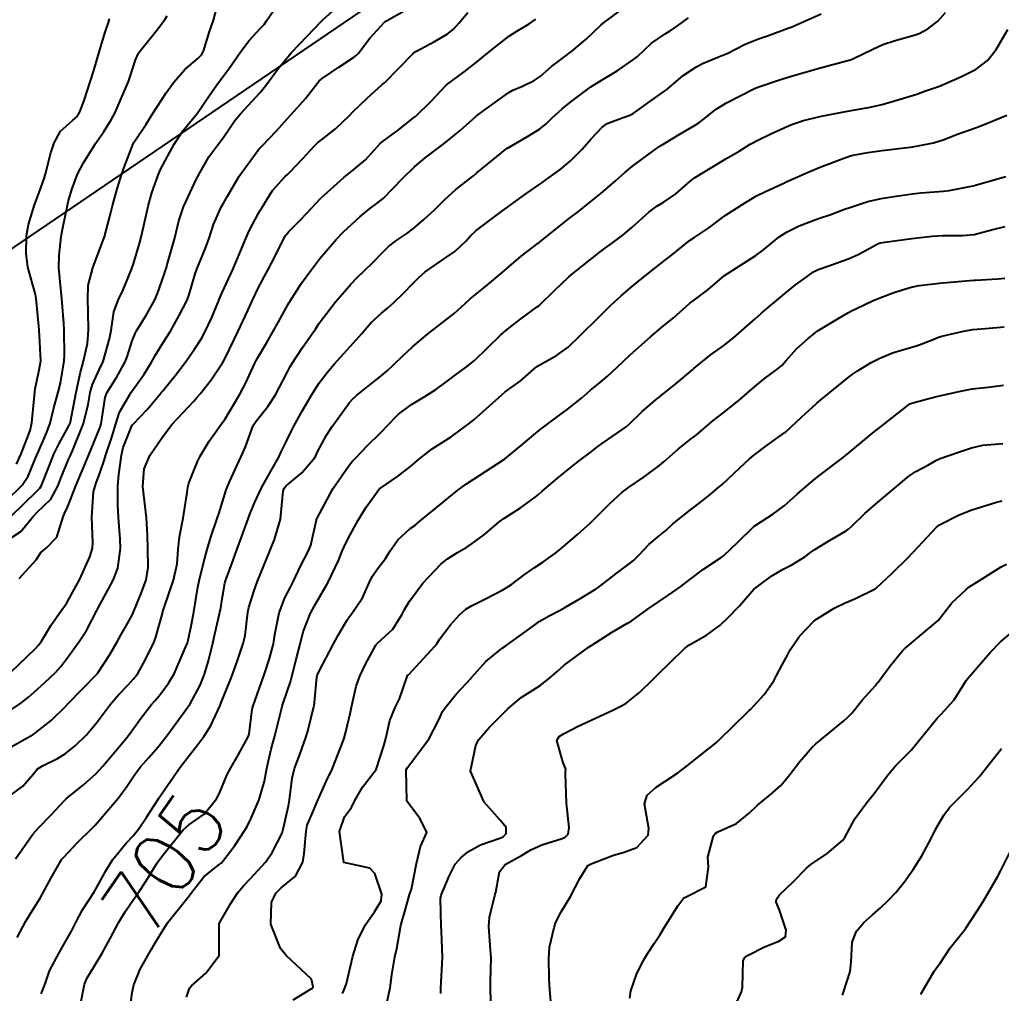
# Model space of a CAD drawing. Header units: metres. Extents: x 298520 to 308411, y 7433745 to 7450750.
# Drawn here: x 300879.5 to 300942.6, y 7448424.5 to 7448487 of the extents above; entities that cross this region are included whole.
import ezdxf
from ezdxf.enums import TextEntityAlignment as Align

# ---------------------------------------------------------------- set-up
doc = ezdxf.new("R2010")
doc.units = ezdxf.units.M
doc.header["$LTSCALE"] = 10
doc.linetypes.add('CONTINUO', pattern=[0])
for name, color, linetype in [('Cotas', 45, 'Continuous'), ('Curvas de Nivel 1m', 11, 'Continuous'), ('Curvas de Nivel 5m', 15, 'Continuous'), ('TEXTO', 45, 'Continuous')]:
    doc.layers.add(name, color=color, linetype=linetype)
doc.styles.add('Style-STANDARD', font='STANDARD.shx')

msp = doc.modelspace()

# ---------------------------------------------------------------- linework, layer by layer
at = {"layer": 'Curvas de Nivel 1m', "flags": 128}
for points, elevation in [([(300878.618, 7448453.454), (300879.615, 7448454.118), (300880.407, 7448455.094), (300880.645, 7448455.34), (300881.54, 7448456.196), (300882.011, 7448457.077), (300882.19, 7448457.555), (300882.688, 7448458.736), (300882.789, 7448458.971), (300882.83, 7448459.068), (300882.934, 7448459.305), (300883.658, 7448461.056), (300883.956, 7448462.282), (300884.08, 7448463.05), (300884.221, 7448463.568), (300884.758, 7448464.739), (300884.87, 7448464.93), (300884.918, 7448465.038), (300885.321, 7448466.491), (300885.423, 7448467.034), (300885.605, 7448468.222), (300885.905, 7448469.029), (300886.194, 7448469.644), (300886.756, 7448471.021), (300886.776, 7448471.078), (300886.835, 7448471.253), (300887.24, 7448472.625), (300887.347, 7448473.015), (300887.633, 7448474.251), (300887.802, 7448475.011), (300888.035, 7448475.865), (300888.435, 7448477.005), (300888.577, 7448477.332), (300888.913, 7448477.966), (300889.477, 7448478.992), (300890.045, 7448479.875), (300890.953, 7448480.97), (300891.754, 7448482.173), (300892.33, 7448482.956), (300892.606, 7448483.327), (300892.982, 7448483.839), (300893.757, 7448484.939), (300894.284, 7448485.651), (300895.016, 7448486.447), (300895.249, 7448486.688), (300895.406, 7448486.916), (300896.066, 7448487.876)], 696), ([(300879.003, 7448445.113), (300880.538, 7448446.583), (300880.781, 7448446.847), (300880.951, 7448447.086), (300881.551, 7448448.087), (300882.236, 7448449.073), (300882.382, 7448449.265), (300882.578, 7448449.543), (300883.411, 7448451.058), (300884.053, 7448452.494), (300884.223, 7448453.046), (300884.252, 7448453.412), (300884.183, 7448455.047), (300884.285, 7448456.671), (300884.391, 7448457.044), (300884.469, 7448457.24), (300884.674, 7448457.796), (300884.988, 7448458.737), (300885.076, 7448459.036), (300885.486, 7448460.251), (300885.721, 7448461.03), (300885.967, 7448461.781), (300886.684, 7448463.02), (300886.704, 7448463.05), (300886.734, 7448463.097), (300887.539, 7448464.224), (300888.027, 7448465.007), (300888.29, 7448465.483), (300888.776, 7448466.264), (300889.239, 7448466.993), (300889.792, 7448467.984), (300890.306, 7448468.977), (300890.446, 7448469.338), (300890.829, 7448470.676), (300890.899, 7448470.903), (300890.923, 7448470.969), (300891.496, 7448472.314), (300891.713, 7448472.961), (300891.993, 7448473.832), (300892.499, 7448474.954), (300892.636, 7448475.202), (300892.89, 7448475.662), (300893.651, 7448476.939), (300894.921, 7448478.681), (300895.037, 7448478.803), (300895.156, 7448478.918), (300896.015, 7448479.831), (300896.952, 7448480.86), (300896.971, 7448480.881), (300896.992, 7448480.9), (300897.919, 7448481.935), (300898.652, 7448482.883), (300898.798, 7448483.058), (300898.976, 7448483.211), (300900.055, 7448483.935), (300900.99, 7448484.561), (300901.155, 7448484.685), (300901.317, 7448484.847), (300902.043, 7448485.804), (300902.982, 7448486.83), (300903.003, 7448486.85), (300903.023, 7448486.863), (300903.109, 7448486.914), (300905.035, 7448488.001)], 698), ([(300879.516, 7448451.106), (300880.605, 7448452.311), (300880.915, 7448452.782), (300881.273, 7448453.083), (300881.939, 7448453.762), (300882.348, 7448455.073), (300882.437, 7448455.28), (300882.65, 7448455.735), (300883.162, 7448457.063), (300883.609, 7448458.126), (300883.981, 7448459.051), (300884.711, 7448460.829), (300884.771, 7448460.981), (300884.786, 7448461.039), (300885.031, 7448462.736), (300885.145, 7448463.036), (300885.77, 7448464.007), (300886.316, 7448465.024), (300886.443, 7448465.346), (300886.776, 7448466.37), (300886.965, 7448466.834), (300887.062, 7448467.017), (300887.716, 7448468.089), (300888.226, 7448469.006), (300888.401, 7448469.412), (300888.827, 7448470.624), (300888.923, 7448470.907), (300888.953, 7448470.998), (300889.011, 7448471.173), (300889.513, 7448472.99), (300889.779, 7448474.077), (300890.07, 7448474.982), (300890.901, 7448476.768), (300890.971, 7448476.901), (300891.009, 7448476.969), (300891.699, 7448478.178), (300892.273, 7448478.956), (300892.559, 7448479.323), (300892.937, 7448479.874), (300893.378, 7448480.512), (300893.733, 7448480.938), (300894.967, 7448482.291), (300895.258, 7448482.629), (300895.471, 7448482.915), (300896.105, 7448483.786), (300896.993, 7448484.859), (300897.012, 7448484.881), (300897.031, 7448484.9), (300897.994, 7448485.904), (300898.921, 7448486.881), (300898.971, 7448486.933), (300899.024, 7448486.981), (300900.246, 7448488.073)], 697), ([(300878.485, 7448442.33), (300879.624, 7448443.103), (300880.11, 7448443.485), (300880.504, 7448443.83), (300881.167, 7448444.43), (300881.85, 7448445.077), (300882.169, 7448445.431), (300882.531, 7448445.895), (300883.378, 7448447.057), (300883.837, 7448447.767), (300884.507, 7448449.041), (300884.574, 7448449.179), (300885.224, 7448450.396), (300885.571, 7448451.03), (300885.858, 7448451.77), (300886.034, 7448453.026), (300886.014, 7448453.634), (300885.907, 7448455.027), (300885.856, 7448455.823), (300885.844, 7448457.028), (300885.92, 7448457.782), (300886.083, 7448459.026), (300886.205, 7448459.518), (300886.711, 7448460.812), (300886.781, 7448460.95), (300886.848, 7448461.019), (300887.757, 7448461.975), (300888.613, 7448463.001), (300888.664, 7448463.071), (300888.735, 7448463.165), (300889.569, 7448464.169), (300890.182, 7448464.979), (300890.771, 7448465.825), (300891.228, 7448466.516), (300891.467, 7448466.963), (300891.886, 7448467.865), (300892.342, 7448468.955), (300892.478, 7448469.283), (300892.819, 7448470.034), (300893.114, 7448470.661), (300893.243, 7448470.944), (300893.55, 7448471.649), (300894.067, 7448472.932), (300894.318, 7448473.471), (300894.877, 7448474.528), (300895.02, 7448474.779), (300895.103, 7448474.918), (300895.782, 7448476.024), (300896.585, 7448476.903), (300896.757, 7448477.049), (300896.906, 7448477.19), (300897.74, 7448478.066), (300898.493, 7448478.884), (300898.707, 7448479.101), (300898.929, 7448479.284), (300899.829, 7448479.977), (300900.75, 7448480.853), (300900.955, 7448481.066), (300901.861, 7448481.944), (300902.845, 7448482.831), (300902.915, 7448482.889), (300902.974, 7448482.935), (300904.812, 7448484.803), (300904.905, 7448484.89), (300904.995, 7448484.95), (300906.206, 7448485.587), (300907.012, 7448486.055), (300907.414, 7448486.379), (300907.764, 7448486.773), (300908.345, 7448487.452)], 699), ([(300878.652, 7448456.067), (300879.703, 7448457.104), (300880.086, 7448457.684), (300880.682, 7448459.09), (300880.693, 7448459.116), (300881.298, 7448460.493), (300881.514, 7448461.082), (300881.748, 7448462.054), (300882.027, 7448463.077), (300882.172, 7448463.645), (300882.409, 7448465.074), (300882.43, 7448465.41), (300882.405, 7448467.074), (300882.391, 7448467.47), (300882.26, 7448469.075), (300882.185, 7448469.704), (300882.067, 7448471.078), (300882.075, 7448471.844), (300882.223, 7448473.076), (300882.321, 7448473.615), (300882.611, 7448475.073), (300882.662, 7448475.295), (300882.893, 7448476.08), (300883.272, 7448477.064), (300883.644, 7448477.793), (300884.413, 7448479.048), (300884.626, 7448479.346), (300884.934, 7448479.775), (300885.431, 7448480.55), (300885.692, 7448481.033), (300886.072, 7448481.918), (300886.536, 7448483.024), (300886.655, 7448483.345), (300886.994, 7448484.407), (300887.18, 7448484.837), (300887.301, 7448485.016), (300888.444, 7448486.426), (300888.881, 7448486.992), (300889.025, 7448487.236)], 694), ([(300878.843, 7448437.114), (300879.756, 7448437.778), (300880.445, 7448438.565), (300880.682, 7448438.855), (300881.014, 7448439.084), (300881.983, 7448439.549), (300882.461, 7448439.846), (300883.144, 7448440.385), (300883.843, 7448441.056), (300884.481, 7448441.826), (300885.385, 7448443.031), (300885.894, 7448443.634), (300886.512, 7448444.283), (300886.869, 7448444.665), (300887.131, 7448445.014), (300887.629, 7448445.912), (300888.173, 7448447.004), (300888.28, 7448447.27), (300888.562, 7448448.255), (300888.718, 7448448.85), (300888.753, 7448448.997), (300888.824, 7448449.245), (300889.422, 7448450.988), (300889.662, 7448452.043), (300889.737, 7448452.983), (300889.816, 7448453.791), (300890.043, 7448454.979), (300890.303, 7448456.619), (300890.344, 7448456.975), (300890.41, 7448457.23), (300890.676, 7448457.865), (300890.986, 7448458.67), (300891.133, 7448458.966), (300891.731, 7448459.926), (300892.45, 7448460.953), (300892.563, 7448461.103), (300892.717, 7448461.321), (300893.684, 7448462.936), (300894.051, 7448463.622), (300894.649, 7448464.922), (300894.765, 7448465.146), (300895.425, 7448466.265), (300895.797, 7448466.91), (300896.146, 7448467.55), (300896.801, 7448468.714), (300896.87, 7448468.831), (300896.911, 7448468.899), (300897.649, 7448470.063), (300898.249, 7448470.886), (300898.5, 7448471.22), (300898.841, 7448471.66), (300899.883, 7448472.865), (300900.358, 7448473.36), (300900.868, 7448473.845), (300901.399, 7448474.321), (300902.026, 7448474.839), (300902.512, 7448475.208), (300902.89, 7448475.516), (300904.17, 7448476.811), (300904.91, 7448477.545), (300905.6, 7448478.11), (300906.472, 7448478.785), (300906.73, 7448478.978), (300906.928, 7448479.126), (300907.84, 7448479.871), (300908.838, 7448480.761), (300908.898, 7448480.816), (300908.954, 7448480.863), (300909.37, 7448481.167), (300910.969, 7448482.315), (300911.233, 7448482.464), (300911.845, 7448482.721), (300912.608, 7448483.082), (300912.979, 7448483.349), (300913.705, 7448483.983), (300914.653, 7448484.693), (300914.849, 7448484.838), (300914.997, 7448484.954), (300915.948, 7448485.737), (300916.903, 7448486.662), (300917.024, 7448486.769), (300918.113, 7448487.568)], 701), ([(300879.378, 7448428.043), (300879.948, 7448429.096), (300880.34, 7448429.757), (300880.859, 7448430.574), (300881.146, 7448431.082), (300881.569, 7448431.874), (300882.257, 7448433.071), (300882.313, 7448433.142), (300882.384, 7448433.22), (300883.292, 7448434.163), (300884.182, 7448435.052), (300884.297, 7448435.158), (300884.405, 7448435.273), (300885.899, 7448437.028), (300886.434, 7448437.745), (300886.946, 7448438.515), (300887.316, 7448439.011), (300887.848, 7448439.617), (300888.466, 7448440.316), (300888.995, 7448440.992), (300890.332, 7448442.813), (300890.444, 7448442.971), (300890.465, 7448442.999), (300890.494, 7448443.046), (300891.172, 7448444.304), (300891.429, 7448444.961), (300891.672, 7448445.818), (300891.956, 7448446.956), (300892.068, 7448447.437), (300892.417, 7448448.952), (300892.443, 7448449.082), (300892.583, 7448449.931), (300892.737, 7448450.803), (300892.779, 7448450.948), (300893.266, 7448452.284), (300893.505, 7448452.941), (300893.807, 7448453.757), (300894.226, 7448454.934), (300894.342, 7448455.237), (300894.654, 7448456.015), (300895.08, 7448456.924), (300895.602, 7448457.846), (300896.193, 7448458.905), (300896.355, 7448459.236), (300896.698, 7448459.934), (300897.01, 7448460.596), (300897.16, 7448460.896), (300897.723, 7448461.89), (300898.29, 7448462.884), (300898.456, 7448463.164), (300898.744, 7448463.601), (300899.3, 7448464.326), (300899.746, 7448464.865), (300900.774, 7448466.006), (300901.183, 7448466.442), (300901.524, 7448466.843), (300902.108, 7448467.519), (300902.796, 7448468.154), (300903.168, 7448468.458), (300903.584, 7448468.822), (300904.204, 7448469.425), (300904.822, 7448470.072), (300905.191, 7448470.441), (300905.603, 7448470.798), (300906.842, 7448471.649), (300907.511, 7448472.109), (300908.211, 7448472.766), (300908.513, 7448473.109), (300908.863, 7448473.452), (300910.583, 7448474.734), (300910.876, 7448474.941), (300911.913, 7448475.694), (300912.898, 7448476.388), (300913.086, 7448476.522), (300913.341, 7448476.706), (300914.248, 7448477.358), (300914.915, 7448477.902), (300915.693, 7448478.678), (300916.269, 7448479.334), (300916.944, 7448480.071), (300917.288, 7448480.316), (300918.15, 7448480.648), (300918.738, 7448480.859), (300918.956, 7448480.974), (300920.176, 7448481.833), (300920.971, 7448482.395), (300921.094, 7448482.487), (300921.243, 7448482.607), (300922.177, 7448483.402), (300922.987, 7448483.95), (300923.407, 7448484.167), (300924.404, 7448484.576), (300924.823, 7448484.744), (300924.997, 7448484.827), (300926.147, 7448485.412), (300927.011, 7448485.761), (300927.59, 7448485.958), (300929.022, 7448486.489), (300929.046, 7448486.497), (300929.099, 7448486.519), (300931.032, 7448487.358)], 703), ([(300880.925, 7448424.435), (300881.177, 7448425.081), (300881.469, 7448425.9), (300882.086, 7448427.072), (300882.168, 7448427.209), (300882.309, 7448427.457), (300882.893, 7448428.495), (300883.176, 7448429.062), (300883.577, 7448429.821), (300884.352, 7448431.006), (300884.38, 7448431.05), (300885.075, 7448432.336), (300885.506, 7448433.033), (300886.394, 7448434.101), (300886.834, 7448434.58), (300887.181, 7448435.012), (300887.679, 7448435.738), (300888.422, 7448436.901), (300888.484, 7448436.999), (300888.611, 7448437.182), (300889.866, 7448438.979), (300890.461, 7448439.769), (300890.993, 7448440.439), (300891.388, 7448440.961), (300891.812, 7448441.624), (300892.419, 7448442.951), (300892.439, 7448443.005), (300892.496, 7448443.15), (300893.019, 7448444.441), (300893.216, 7448444.943), (300893.566, 7448445.907), (300893.911, 7448446.936), (300894.033, 7448447.453), (300894.209, 7448448.934), (300894.269, 7448449.24), (300894.586, 7448450.26), (300894.83, 7448450.926), (300894.977, 7448451.305), (300895.637, 7448452.915), (300895.927, 7448453.607), (300896.313, 7448454.905), (300896.473, 7448456.715), (300896.53, 7448456.902), (300896.665, 7448457.065), (300897.665, 7448457.898), (300898.511, 7448458.882), (300898.574, 7448458.992), (300898.688, 7448459.238), (300899.259, 7448460.317), (300899.616, 7448460.866), (300900.728, 7448462.398), (300900.94, 7448462.639), (300901.18, 7448462.846), (300902.046, 7448463.534), (300902.752, 7448464.108), (300903.146, 7448464.437), (300903.573, 7448464.822), (300904.172, 7448465.413), (300904.775, 7448465.98), (300905.746, 7448466.796), (300906.791, 7448467.6), (300907.453, 7448468.116), (300908.162, 7448468.766), (300908.498, 7448469.073), (300908.811, 7448469.325), (300909.606, 7448469.963), (300910.514, 7448470.735), (300910.836, 7448471.009), (300911.766, 7448471.798), (300912.852, 7448472.637), (300912.894, 7448472.668), (300912.944, 7448472.709), (300914.003, 7448473.558), (300914.868, 7448474.238), (300915.439, 7448474.682), (300916.244, 7448475.308), (300916.891, 7448475.837), (300917.337, 7448476.215), (300917.83, 7448476.651), (300918.397, 7448477.156), (300918.912, 7448477.574), (300920.317, 7448478.619), (300920.674, 7448478.866), (300920.929, 7448479.027), (300921.917, 7448479.621), (300922.947, 7448480.226), (300923.168, 7448480.37), (300923.451, 7448480.585), (300924.294, 7448481.242), (300924.964, 7448481.652), (300926.717, 7448482.544), (300926.974, 7448482.652), (300928.368, 7448483.137), (300928.981, 7448483.33), (300930.151, 7448483.669), (300930.987, 7448483.888), (300931.457, 7448484.017), (300932.993, 7448484.436), (300933.016, 7448484.446), (300933.073, 7448484.469), (300934.358, 7448485.101), (300935.007, 7448485.394), (300935.789, 7448485.66), (300937.017, 7448486), (300937.322, 7448486.113), (300937.883, 7448486.411), (300938.54, 7448486.893), (300939.033, 7448487.443)], 704), ([(300879.27, 7448433.107), (300880.399, 7448434.681), (300880.588, 7448434.901), (300880.765, 7448435.086), (300881.569, 7448435.921), (300882.421, 7448436.849), (300882.529, 7448436.962), (300882.655, 7448437.068), (300883.638, 7448437.855), (300884.445, 7448438.552), (300884.899, 7448439.043), (300886.472, 7448440.933), (300886.513, 7448440.979), (300886.545, 7448441.019), (300887.348, 7448442.148), (300888.018, 7448443.005), (300888.241, 7448443.259), (300888.502, 7448443.577), (300889.117, 7448444.388), (300889.471, 7448444.986), (300890.187, 7448446.622), (300890.32, 7448446.973), (300890.375, 7448447.143), (300890.559, 7448448.034), (300890.712, 7448448.827), (300890.734, 7448448.968), (300890.997, 7448450.557), (300891.074, 7448450.965), (300891.384, 7448452.184), (300891.592, 7448452.96), (300891.827, 7448453.756), (300892.242, 7448454.954), (300892.341, 7448455.258), (300892.656, 7448456.299), (300892.808, 7448456.802), (300892.868, 7448456.948), (300893.032, 7448457.31), (300893.787, 7448458.933), (300894.055, 7448459.567), (300894.558, 7448460.922), (300894.716, 7448461.195), (300895.487, 7448462.151), (300895.986, 7448462.907), (300896.247, 7448463.398), (300896.755, 7448464.382), (300896.935, 7448464.723), (300897.042, 7448464.897), (300897.727, 7448465.937), (300898.391, 7448466.884), (300898.546, 7448467.121), (300898.789, 7448467.501), (300899.828, 7448468.865), (300900.276, 7448469.393), (300900.82, 7448470.01), (300901.232, 7448470.441), (300901.663, 7448470.842), (300902.264, 7448471.411), (300902.845, 7448472.028), (300903.25, 7448472.425), (300903.775, 7448472.821), (300904.411, 7448473.263), (300904.865, 7448473.611), (300905.515, 7448474.152), (300906.2, 7448474.787), (300906.545, 7448475.125), (300906.89, 7448475.459), (300907.577, 7448476.092), (300908.436, 7448476.765), (300908.694, 7448476.973), (300908.907, 7448477.16), (300910.874, 7448478.731), (300910.902, 7448478.752), (300910.923, 7448478.767), (300912.164, 7448479.488), (300912.942, 7448479.954), (300913.36, 7448480.292), (300913.775, 7448480.702), (300914.395, 7448481.259), (300914.963, 7448481.723), (300916.24, 7448482.671), (300916.978, 7448483.135), (300917.936, 7448483.697), (300918.991, 7448484.428), (300919.231, 7448484.636), (300920.147, 7448485.482), (300921.015, 7448486.075), (300921.345, 7448486.28), (300921.811, 7448486.602), (300922.504, 7448487.119)], 702), ([(300879.342, 7448458.451), (300879.644, 7448459.106), (300880.215, 7448460.605), (300880.339, 7448461.096), (300880.504, 7448462.866), (300880.526, 7448463.093), (300880.551, 7448463.278), (300880.751, 7448464.299), (300880.889, 7448464.961), (300880.902, 7448465.089), (300880.802, 7448467.071), (300880.8, 7448467.09), (300880.785, 7448467.315), (300880.611, 7448469.092), (300880.557, 7448469.342), (300880.075, 7448471.098), (300879.956, 7448471.985), (300879.991, 7448473.099), (300880.125, 7448473.837), (300880.504, 7448475.094), (300880.608, 7448475.371), (300880.893, 7448476.137), (300881.137, 7448476.851), (300881.203, 7448477.087), (300881.557, 7448478.443), (300881.766, 7448479.082), (300882.18, 7448479.832), (300882.945, 7448480.516), (300883.232, 7448480.782), (300883.406, 7448481.063), (300883.697, 7448481.796), (300884.107, 7448483.053), (300884.308, 7448483.726), (300884.688, 7448485.045), (300885.014, 7448486.12), (300885.253, 7448486.806), (300885.329, 7448487.037)], 693), ([(300886.589, 7448423.017), (300886.784, 7448424.509), (300886.89, 7448425.014), (300887.287, 7448426.016), (300887.845, 7448427.005), (300888.011, 7448427.3), (300888.315, 7448427.823), (300888.768, 7448428.552), (300889.048, 7448428.989), (300890.349, 7448430.609), (300890.509, 7448430.811), (300890.612, 7448430.967), (300891.374, 7448431.954), (300892.371, 7448432.74), (300892.487, 7448432.834), (300892.591, 7448432.948), (300893.373, 7448433.955), (300894.022, 7448434.934), (300894.159, 7448435.179), (300894.411, 7448435.706), (300894.928, 7448436.922), (300895.271, 7448438.086), (300895.427, 7448438.915), (300895.708, 7448440.154), (300895.911, 7448440.908), (300896.382, 7448442.792), (300896.405, 7448442.901), (300896.425, 7448442.97), (300896.497, 7448443.17), (300896.94, 7448444.473), (300897.05, 7448444.895), (300897.355, 7448446.071), (300897.564, 7448446.89), (300897.77, 7448447.672), (300898.233, 7448448.883), (300898.352, 7448449.105), (300898.579, 7448449.493), (300899.362, 7448450.868), (300900.045, 7448452.296), (300900.275, 7448452.855), (300900.373, 7448453.097), (300900.625, 7448453.628), (300901.067, 7448454.415), (300901.303, 7448454.843), (300901.812, 7448455.678), (300902.63, 7448456.83), (300902.647, 7448456.846), (300902.663, 7448456.864), (300903.828, 7448457.661), (300904.678, 7448458.316), (300905.254, 7448458.801), (300906.049, 7448459.433), (300906.699, 7448459.835), (300907.276, 7448460.203), (300908.024, 7448460.767), (300908.418, 7448461.061), (300908.718, 7448461.298), (300910.336, 7448462.736), (300910.542, 7448462.927), (300910.738, 7448463.088), (300911.691, 7448463.778), (300912.763, 7448464.71), (300914.04, 7448465.427), (300914.776, 7448465.969), (300915.532, 7448466.679), (300916.796, 7448467.936), (300917.161, 7448468.295), (300917.531, 7448468.653), (300918.196, 7448469.262), (300918.82, 7448469.801), (300919.282, 7448470.178), (300919.83, 7448470.625), (300920.841, 7448471.423), (300921.509, 7448471.94), (300922.322, 7448472.595), (300922.625, 7448472.823), (300922.857, 7448472.974), (300923.816, 7448473.627), (300924.871, 7448474.413), (300925.095, 7448474.567), (300926.18, 7448475.254), (300926.89, 7448475.671), (300927.462, 7448475.967), (300928.682, 7448476.522), (300928.832, 7448476.593), (300928.904, 7448476.628), (300930.209, 7448477.207), (300930.913, 7448477.491), (300932.566, 7448478.122), (300932.921, 7448478.253), (300933.09, 7448478.299), (300934.04, 7448478.459), (300934.806, 7448478.57), (300934.925, 7448478.581), (300936.575, 7448478.778), (300936.929, 7448478.832), (300938.252, 7448479.088), (300938.936, 7448479.304), (300939.722, 7448479.612), (300940.948, 7448480.047), (300941.189, 7448480.137), (300941.763, 7448480.368), (300942.958, 7448480.854)], 706), ([(300890.275, 7448424.215), (300890.459, 7448424.791), (300890.612, 7448424.967), (300891.497, 7448425.752), (300892.301, 7448426.803), (300892.353, 7448426.899), (300892.361, 7448426.949), (300892.362, 7448428.92), (300892.372, 7448428.95), (300893.082, 7448430.206), (300893.563, 7448430.938), (300893.933, 7448431.359), (300894.362, 7448431.811), (300895.354, 7448432.915), (300895.778, 7448433.513), (300896.401, 7448434.753), (300896.441, 7448434.861), (300896.449, 7448434.9), (300896.816, 7448436.499), (300896.887, 7448436.895), (300897.055, 7448438.283), (300897.194, 7448438.893), (300897.54, 7448439.811), (300897.931, 7448440.885), (300898.059, 7448441.302), (300898.454, 7448442.88), (300898.46, 7448442.914), (300898.5, 7448443.38), (300898.64, 7448444.759), (300898.669, 7448444.878), (300898.795, 7448445.145), (300899.683, 7448446.863), (300899.989, 7448447.42), (300900.566, 7448448.415), (300900.744, 7448448.675), (300900.888, 7448448.847), (300901.567, 7448449.857), (300901.992, 7448450.836), (300902.19, 7448451.241), (300902.603, 7448451.818), (300903.039, 7448452.395), (300903.311, 7448452.823), (300903.844, 7448453.598), (300904.635, 7448454.309), (300904.926, 7448454.518), (300905.286, 7448454.8), (300906.654, 7448455.919), (300907.126, 7448456.308), (300907.693, 7448456.77), (300908.247, 7448457.185), (300908.67, 7448457.466), (300910.632, 7448458.731), (300910.661, 7448458.753), (300910.683, 7448458.767), (300911.765, 7448459.652), (300912.709, 7448460.436), (300912.861, 7448460.558), (300913.044, 7448460.707), (300913.988, 7448461.429), (300914.726, 7448461.951), (300915.636, 7448462.676), (300916.217, 7448463.192), (300916.747, 7448463.626), (300917.318, 7448464.091), (300917.913, 7448464.649), (300918.341, 7448465.07), (300918.771, 7448465.465), (300920.077, 7448466.621), (300920.789, 7448467.221), (300921.553, 7448467.845), (300922.385, 7448468.594), (300922.608, 7448468.79), (300922.808, 7448468.946), (300923.752, 7448469.647), (300924.833, 7448470.57), (300926.846, 7448471.845), (300927.249, 7448472.136), (300927.716, 7448472.531), (300928.344, 7448473.039), (300928.861, 7448473.376), (300929.628, 7448473.749), (300930.87, 7448474.213), (300931.652, 7448474.488), (300932.539, 7448474.814), (300932.88, 7448474.937), (300934.031, 7448475.313), (300934.889, 7448475.513), (300935.701, 7448475.627), (300936.894, 7448475.804), (300937.44, 7448475.87), (300938.897, 7448475.981), (300939.265, 7448476.029), (300940.902, 7448476.347), (300940.927, 7448476.355), (300941.012, 7448476.378), (300942.909, 7448476.929)], 707), ([(300897.111, 7448424.055), (300898.282, 7448424.749), (300898.366, 7448424.795), (300898.399, 7448424.879), (300898.288, 7448425.376), (300896.672, 7448426.896), (300896.309, 7448427.339), (300895.693, 7448428.91), (300895.734, 7448430.297), (300896.007, 7448430.905), (300896.356, 7448431.25), (300897.271, 7448431.984), (300897.734, 7448432.886), (300897.831, 7448433.436), (300897.949, 7448434.885), (300898.025, 7448435.266), (300898.416, 7448436.196), (300898.711, 7448436.876), (300899.238, 7448438.071), (300899.623, 7448438.862), (300900.352, 7448440.732), (300900.387, 7448440.851), (300900.476, 7448441.173), (300900.81, 7448442.527), (300900.875, 7448442.846), (300901.168, 7448444.189), (300901.396, 7448444.841), (300901.767, 7448445.601), (300902.433, 7448446.831), (300902.479, 7448446.896), (300902.545, 7448446.958), (300903.525, 7448447.853), (300904.13, 7448448.814), (300904.271, 7448449.118), (300904.581, 7448449.657), (300905.453, 7448450.797), (300906.605, 7448452.016), (300907.026, 7448452.358), (300907.675, 7448452.769), (300908.264, 7448453.117), (300908.622, 7448453.346), (300909.423, 7448453.956), (300910.343, 7448454.734), (300910.645, 7448454.954), (300911.73, 7448455.642), (300912.659, 7448456.319), (300912.873, 7448456.495), (300913.122, 7448456.705), (300913.948, 7448457.419), (300914.676, 7448458.025), (300915.509, 7448458.678), (300916.178, 7448459.181), (300916.697, 7448459.571), (300917.326, 7448460.031), (300918.235, 7448460.645), (300918.508, 7448460.849), (300918.717, 7448461.044), (300919.53, 7448461.827), (300920.462, 7448462.623), (300920.617, 7448462.738), (300920.736, 7448462.831), (300921.714, 7448463.635), (300922.762, 7448464.503), (300922.809, 7448464.542), (300922.866, 7448464.589), (300923.911, 7448465.439), (300924.778, 7448466.067), (300925.412, 7448466.561), (300926.795, 7448467.779), (300927.198, 7448468.137), (300927.656, 7448468.531), (300928.283, 7448469.053), (300928.818, 7448469.5), (300929.383, 7448469.956), (300930.144, 7448470.507), (300930.549, 7448470.79), (300930.837, 7448470.939), (300931.533, 7448471.183), (300932.845, 7448471.655), (300933.41, 7448471.902), (300934.402, 7448472.455), (300934.692, 7448472.614), (300934.855, 7448472.667), (300935.118, 7448472.708), (300936.858, 7448472.935), (300938.176, 7448473.091), (300938.86, 7448473.131), (300940.114, 7448473.133), (300940.861, 7448473.196), (300941.987, 7448473.486), (300942.866, 7448473.708)], 708), ([(300900.279, 7448424.459), (300900.458, 7448424.857), (300900.533, 7448425.104), (300900.954, 7448426.85), (300901.276, 7448427.888), (300901.746, 7448428.839), (300902.342, 7448429.707), (300902.772, 7448430.403), (300902.822, 7448430.825), (300902.366, 7448432.161), (300902.044, 7448432.509), (300900.373, 7448432.86), (300900.098, 7448434.855), (300900.412, 7448435.801), (300900.87, 7448436.394), (300901.078, 7448436.843), (300901.573, 7448437.702), (300902.453, 7448438.83), (300902.932, 7448440.362), (300903.062, 7448440.824), (300903.329, 7448441.977), (300903.678, 7448442.818), (300903.942, 7448443.375), (300904.434, 7448444.811), (300904.467, 7448444.867), (300904.524, 7448444.927), (300906.249, 7448446.784), (300906.375, 7448446.953), (300906.55, 7448447.224), (300907.215, 7448448.121), (300907.803, 7448448.768), (300908.213, 7448449.127), (300908.579, 7448449.354), (300909.511, 7448449.818), (300910.588, 7448450.381), (300910.811, 7448450.506), (300911.136, 7448450.725), (300911.967, 7448451.348), (300912.604, 7448451.787), (300913.152, 7448452.16), (300913.91, 7448452.697), (300914.309, 7448453.002), (300914.622, 7448453.265), (300915.376, 7448453.935), (300916.188, 7448454.667), (300916.647, 7448455.114), (300917.421, 7448455.887), (300918.252, 7448456.644), (300918.479, 7448456.827), (300918.666, 7448456.957), (300919.676, 7448457.626), (300920.68, 7448458.376), (300920.961, 7448458.616), (300921.868, 7448459.43), (300922.705, 7448460.085), (300922.996, 7448460.3), (300923.332, 7448460.584), (300924.076, 7448461.22), (300924.724, 7448461.713), (300925.773, 7448462.554), (300926.282, 7448463.005), (300926.746, 7448463.413), (300927.368, 7448463.92), (300928.185, 7448464.526), (300928.501, 7448464.787), (300928.769, 7448465.081), (300929.442, 7448465.848), (300930.194, 7448466.506), (300930.517, 7448466.771), (300930.788, 7448466.986), (300932.075, 7448467.76), (300932.8, 7448468.181), (300932.986, 7448468.283), (300933.354, 7448468.464), (300934.336, 7448468.929), (300934.813, 7448469.138), (300935.76, 7448469.495), (300936.824, 7448469.821), (300937.325, 7448469.915), (300938.828, 7448470.082), (300939.117, 7448470.109), (300940.831, 7448470.258), (300940.943, 7448470.267), (300942.378, 7448470.357), (300942.833, 7448470.392)], 709), ([(300906.597, 7448424.459), (300906.604, 7448424.777), (300906.694, 7448426.381), (300906.702, 7448426.776), (300906.647, 7448428.458), (300906.632, 7448428.777), (300906.584, 7448430.545), (300906.631, 7448430.777), (300907.148, 7448431.99), (300907.535, 7448432.768), (300907.93, 7448433.215), (300908.385, 7448433.564), (300909.146, 7448433.998), (300910.398, 7448434.427), (300910.614, 7448434.523), (300910.799, 7448434.734), (300910.79, 7448435.118), (300910.411, 7448435.582), (300909.386, 7448436.75), (300908.523, 7448438.688), (300908.519, 7448438.759), (300908.849, 7448440.376), (300909.031, 7448440.754), (300909.698, 7448441.53), (300910.489, 7448442.317), (300910.914, 7448442.734), (300911.767, 7448443.458), (300912.511, 7448443.927), (300912.992, 7448444.229), (300913.592, 7448444.699), (300914.08, 7448445.142), (300914.531, 7448445.537), (300916.075, 7448446.667), (300916.546, 7448446.981), (300917.561, 7448447.642), (300918.559, 7448448.213), (300918.83, 7448448.368), (300919.207, 7448448.634), (300919.988, 7448449.209), (300920.578, 7448449.605), (300921.191, 7448450.004), (300922.029, 7448450.598), (300922.597, 7448451.04), (300923.485, 7448451.701), (300924.612, 7448452.451), (300924.761, 7448452.568), (300925.712, 7448453.468), (300926.641, 7448454.385), (300926.725, 7448454.456), (300926.846, 7448454.538), (300927.941, 7448455.236), (300928.656, 7448455.779), (300929.053, 7448456.122), (300929.501, 7448456.512), (300930.116, 7448457.058), (300930.673, 7448457.517), (300931.942, 7448458.481), (300932.363, 7448458.8), (300932.692, 7448459.064), (300933.455, 7448459.709), (300934.359, 7448460.454), (300934.553, 7448460.613), (300934.716, 7448460.741), (300936.221, 7448461.921), (300936.732, 7448462.319), (300936.8, 7448462.352), (300937.012, 7448462.417), (300938.367, 7448462.773), (300938.737, 7448462.857), (300939.994, 7448463.134), (300940.742, 7448463.277), (300941.771, 7448463.393), (300942.745, 7448463.511)], 711), ([(300909.84, 7448423.171), (300909.788, 7448424.745), (300909.793, 7448425.239), (300909.831, 7448426.745), (300909.803, 7448427.252), (300909.687, 7448428.746), (300909.73, 7448429.355), (300910.078, 7448430.743), (300910.133, 7448430.965), (300910.368, 7448432.273), (300910.735, 7448432.735), (300911.78, 7448433.321), (300912.387, 7448433.672), (300913.085, 7448434.011), (300914.399, 7448434.409), (300914.596, 7448434.491), (300914.779, 7448434.684), (300914.846, 7448435.122), (300914.677, 7448436.686), (300914.604, 7448438.534), (300914.619, 7448438.688), (300914.624, 7448438.856), (300914.459, 7448439.263), (300914.057, 7448440.694), (300914.212, 7448440.956), (300914.477, 7448441.128), (300915.436, 7448441.63), (300916.487, 7448442.106), (300916.866, 7448442.28), (300917.659, 7448442.648), (300918.213, 7448442.927), (300918.5, 7448443.104), (300919.364, 7448443.777), (300920.232, 7448444.623), (300920.375, 7448444.771), (300920.526, 7448444.921), (300922.23, 7448446.595), (300922.545, 7448446.822), (300923.669, 7448447.461), (300924.558, 7448448.116), (300925.026, 7448448.563), (300925.783, 7448449.344), (300926.589, 7448450.267), (300926.716, 7448450.414), (300926.854, 7448450.537), (300927.86, 7448451.268), (300928.605, 7448451.701), (300929.144, 7448451.978), (300929.995, 7448452.506), (300930.348, 7448452.772), (300930.62, 7448452.963), (300931.573, 7448453.542), (300932.638, 7448454.159), (300932.82, 7448454.289), (300933.003, 7448454.466), (300933.841, 7448455.269), (300934.658, 7448455.977), (300935.196, 7448456.442), (300936.675, 7448457.672), (300937.122, 7448457.973), (300937.922, 7448458.408), (300938.408, 7448458.682), (300938.689, 7448458.813), (300939.865, 7448459.218), (300940.7, 7448459.498), (300941.414, 7448459.657), (300942.704, 7448459.783)], 712), ([(300913.732, 7448423.224), (300913.606, 7448424.697), (300913.573, 7448425.414), (300913.533, 7448426.698), (300913.59, 7448427.421), (300913.888, 7448428.694), (300914, 7448429.03), (300914.343, 7448429.689), (300914.942, 7448430.681), (300915.528, 7448431.836), (300916.052, 7448432.665), (300916.254, 7448432.783), (300916.375, 7448432.831), (300917.687, 7448433.344), (300918.386, 7448433.524), (300919.185, 7448433.838), (300919.924, 7448434.625), (300919.975, 7448435.056), (300919.69, 7448436.627), (300919.866, 7448437.191), (300920.439, 7448437.705), (300920.991, 7448438.065), (300921.807, 7448438.6), (300922.458, 7448439.086), (300923.279, 7448439.768), (300924.312, 7448440.572), (300924.392, 7448440.652), (300924.475, 7448440.741), (300926.317, 7448442.543), (300926.414, 7448442.622), (300926.495, 7448442.689), (300927.382, 7448443.66), (300927.986, 7448444.525), (300928.176, 7448444.874), (300928.533, 7448445.552), (300928.866, 7448446.19), (300929.04, 7448446.515), (300929.65, 7448447.411), (300930.562, 7448448.359), (300930.736, 7448448.497), (300931.864, 7448449.191), (300932.579, 7448449.533), (300933.232, 7448449.815), (300934.506, 7448450.451), (300934.56, 7448450.484), (300934.593, 7448450.508), (300935.588, 7448451.455), (300936.613, 7448452.43), (300937.578, 7448453.466), (300938.451, 7448454.403), (300938.644, 7448454.551), (300939.867, 7448455.171), (300940.654, 7448455.488), (300942.3, 7448455.996), (300942.66, 7448456.095)], 713), ([(300918.748, 7448424.163), (300918.818, 7448424.635), (300919.193, 7448425.732), (300919.642, 7448426.627), (300919.895, 7448427.039), (300920.318, 7448427.657), (300920.693, 7448428.249), (300920.905, 7448428.611), (300921.824, 7448430.074), (300922.204, 7448430.592), (300922.354, 7448430.658), (300923.625, 7448431.313), (300923.789, 7448432.576), (300923.751, 7448433.208), (300924.11, 7448434.573), (300924.236, 7448434.74), (300924.405, 7448434.828), (300925.601, 7448435.368), (300926.418, 7448436.042), (300926.949, 7448436.542), (300927.76, 7448437.204), (300928.442, 7448437.818), (300928.777, 7448438.188), (300929.017, 7448438.514), (300929.645, 7448439.325), (300930.471, 7448440.285), (300930.69, 7448440.497), (300932.488, 7448441.958), (300932.758, 7448442.199), (300932.998, 7448442.465), (300933.674, 7448443.29), (300934.52, 7448444.241), (300934.619, 7448444.352), (300934.689, 7448444.448), (300935.476, 7448445.498), (300936.244, 7448446.433), (300936.393, 7448446.583), (300936.546, 7448446.717), (300938.563, 7448448.4), (300939.436, 7448449.536), (300940.335, 7448450.383), (300940.477, 7448450.498), (300940.595, 7448450.586), (300941.209, 7448450.981), (300942.608, 7448451.864), (300942.935, 7448452.021)], 714), ([(300932.41, 7448424.34), (300932.444, 7448424.468), (300932.894, 7448425.867), (300932.963, 7448426.463), (300933.034, 7448427.752), (300933.304, 7448428.46), (300933.785, 7448429.009), (300934.343, 7448429.508), (300934.844, 7448429.949), (300935.368, 7448430.44), (300935.843, 7448430.951), (300936.365, 7448431.612), (300936.946, 7448432.421), (300937.506, 7448433.293), (300938.098, 7448434.405), (300938.409, 7448435.024), (300938.908, 7448435.905), (300939.289, 7448436.391), (300940.435, 7448437.547), (300941.188, 7448438.369), (300941.749, 7448439.065), (300942.468, 7448439.99), (300942.629, 7448440.19)], 716), ([(300937.431, 7448424.413), (300938.298, 7448425.888), (300938.518, 7448426.18), (300938.671, 7448426.396), (300939.33, 7448427.377), (300940.124, 7448428.382), (300940.219, 7448428.496), (300940.336, 7448428.65), (300941.017, 7448429.702), (300941.441, 7448430.369), (300942.369, 7448431.943), (300942.58, 7448432.348), (300943.188, 7448433.545)], 717)]:
    msp.add_lwpolyline(points, dxfattribs=dict(at, elevation=elevation))
at = {"layer": 'Curvas de Nivel 5m', "flags": 128}
for points, elevation in [([(300878.998, 7448455.115), (300880.659, 7448456.71), (300880.845, 7448456.905), (300880.945, 7448457.087), (300881.44, 7448458.323), (300881.748, 7448459.079), (300882.054, 7448459.722), (300882.711, 7448460.9), (300882.79, 7448461.069), (300882.82, 7448461.174), (300883.186, 7448463.063), (300883.453, 7448464.358), (300883.648, 7448465.057), (300883.909, 7448466.188), (300883.968, 7448467.052), (300883.948, 7448468.206), (300883.918, 7448469.053), (300883.952, 7448469.917), (300884.238, 7448471.049), (300884.849, 7448472.658), (300884.958, 7448472.933), (300884.994, 7448473.039), (300885.381, 7448474.529), (300885.511, 7448475.034), (300885.804, 7448476.12), (300886.085, 7448477.028), (300886.304, 7448477.631), (300886.834, 7448479.021), (300886.864, 7448479.081), (300886.925, 7448479.175), (300887.665, 7448480.29), (300888.114, 7448481.008), (300888.966, 7448482.301), (300889.456, 7448482.985), (300890.164, 7448483.799), (300890.996, 7448484.49), (300891.237, 7448484.729), (300891.363, 7448484.966), (300891.746, 7448486.229), (300891.993, 7448486.96), (300892.21, 7448487.779)], 695), ([(300878.462, 7448439.992), (300880.42, 7448441.091), (300880.473, 7448441.122), (300881.566, 7448441.995), (300882.491, 7448442.887), (300882.666, 7448443.067), (300883.566, 7448443.995), (300884.522, 7448444.98), (300884.55, 7448445.012), (300884.575, 7448445.039), (300885.349, 7448446.218), (300885.802, 7448447.027), (300886.064, 7448447.511), (300886.563, 7448448.36), (300886.794, 7448448.793), (300886.888, 7448449.017), (300887.384, 7448450.213), (300887.677, 7448451.009), (300887.805, 7448451.804), (300887.786, 7448453.008), (300887.756, 7448453.879), (300887.703, 7448455.009), (300887.566, 7448456.099), (300887.463, 7448457.012), (300887.542, 7448458.149), (300887.908, 7448459.008), (300888.238, 7448459.464), (300888.704, 7448460.158), (300889.313, 7448460.991), (300890.728, 7448462.494), (300890.952, 7448462.746), (300891.137, 7448462.966), (300891.839, 7448463.866), (300892.577, 7448464.952), (300892.645, 7448465.07), (300892.766, 7448465.299), (300893.558, 7448466.938), (300894.222, 7448468.353), (300894.481, 7448468.925), (300894.584, 7448469.146), (300894.814, 7448469.631), (300895.257, 7448470.485), (300895.489, 7448470.913), (300895.955, 7448471.796), (300896.494, 7448472.904), (300896.628, 7448473.131), (300896.861, 7448473.413), (300897.601, 7448474.163), (300898.295, 7448474.886), (300898.575, 7448475.195), (300898.889, 7448475.521), (300900.368, 7448476.858), (300900.907, 7448477.285), (300901.757, 7448477.999), (300902.511, 7448478.834), (300902.717, 7448479.041), (300902.929, 7448479.209), (300903.852, 7448479.904), (300904.952, 7448480.767), (300904.97, 7448480.782), (300904.995, 7448480.8), (300905.993, 7448481.759), (300906.936, 7448482.78), (300906.954, 7448482.799), (300906.973, 7448482.813), (300908.111, 7448483.64), (300908.989, 7448484.333), (300909.503, 7448484.752), (300910.326, 7448485.417), (300911.011, 7448485.945), (300911.489, 7448486.252), (300912.276, 7448486.717), (300912.716, 7448487.024)], 700), ([(300883.483, 7448423.846), (300883.711, 7448425.056), (300883.879, 7448425.462), (300884.294, 7448426.121), (300884.842, 7448427.042), (300885.357, 7448427.995), (300885.914, 7448429.026), (300886.34, 7448429.736), (300886.865, 7448430.498), (300887.234, 7448431.011), (300887.68, 7448431.69), (300888.38, 7448432.836), (300888.449, 7448432.932), (300888.493, 7448432.998), (300888.833, 7448433.439), (300890.053, 7448434.975), (300890.406, 7448435.286), (300891.399, 7448435.974), (300892.193, 7448436.952), (300892.275, 7448437.102), (300892.43, 7448437.437), (300892.881, 7448438.511), (300893.103, 7448438.943), (300893.603, 7448439.797), (300894.236, 7448440.932), (300894.292, 7448441.114), (300894.491, 7448442.712), (300894.54, 7448442.929), (300895.06, 7448444.377), (300895.252, 7448444.919), (300895.592, 7448445.973), (300895.846, 7448446.91), (300895.946, 7448447.515), (300896.22, 7448448.905), (300896.583, 7448449.859), (300896.94, 7448450.546), (300897.113, 7448450.895), (300897.589, 7448451.904), (300898.106, 7448452.885), (300898.251, 7448453.251), (300898.62, 7448454.88), (300898.625, 7448454.899), (300898.644, 7448454.943), (300899.676, 7448456.865), (300900.678, 7448458.328), (300900.914, 7448458.614), (300901.136, 7448458.845), (300901.893, 7448459.64), (300902.707, 7448460.439), (300902.899, 7448460.639), (300903.07, 7448460.826), (300903.889, 7448461.651), (300904.728, 7448462.286), (300905.571, 7448462.797), (300906.279, 7448463.248), (300906.745, 7448463.576), (300907.438, 7448464.088), (300908.346, 7448464.764), (300908.58, 7448464.946), (300908.766, 7448465.11), (300910.445, 7448466.735), (300910.786, 7448467.038), (300911.744, 7448467.769), (300912.801, 7448468.546), (300912.892, 7448468.619), (300912.982, 7448468.708), (300913.911, 7448469.604), (300914.83, 7448470.473), (300914.946, 7448470.574), (300915.081, 7448470.686), (300916.847, 7448472.075), (300917.178, 7448472.329), (300917.634, 7448472.652), (300918.327, 7448473.176), (300918.863, 7448473.653), (300919.961, 7448474.624), (300920.485, 7448475.01), (300920.883, 7448475.257), (300921.694, 7448475.798), (300922.602, 7448476.593), (300922.762, 7448476.734), (300922.905, 7448476.835), (300923.991, 7448477.5), (300924.918, 7448478.052), (300925.759, 7448478.557), (300926.484, 7448478.992), (300926.933, 7448479.234), (300927.812, 7448479.66), (300928.948, 7448480.175), (300929.194, 7448480.272), (300929.91, 7448480.506), (300930.956, 7448480.767), (300932.38, 7448481.054), (300932.96, 7448481.153), (300934.081, 7448481.34), (300934.964, 7448481.553), (300936.549, 7448482.007), (300936.97, 7448482.145), (300937.175, 7448482.214), (300937.745, 7448482.412), (300938.648, 7448482.731), (300938.978, 7448482.864), (300940.041, 7448483.331), (300940.987, 7448483.812), (300941.727, 7448484.369), (300942.289, 7448485.075), (300943.023, 7448486.35)], 705), ([(300903.149, 7448423.946), (300903.343, 7448424.819), (300903.456, 7448425.654), (300903.657, 7448426.816), (300903.774, 7448427.353), (300904.034, 7448428.813), (300904.094, 7448429.054), (300904.344, 7448429.878), (300904.598, 7448430.806), (300904.71, 7448431.158), (300905.047, 7448432.8), (300905.291, 7448433.895), (300905.702, 7448434.791), (300905.278, 7448435.664), (300904.423, 7448436.81), (300904.385, 7448438.811), (300904.396, 7448438.868), (300904.454, 7448438.959), (300905.827, 7448440.79), (300906.485, 7448442.023), (300906.714, 7448442.554), (300906.851, 7448442.776), (300907.596, 7448443.679), (300908.522, 7448444.676), (300908.565, 7448444.717), (300908.596, 7448444.759), (300909.501, 7448445.782), (300910.542, 7448446.625), (300910.705, 7448446.738), (300912.557, 7448448.074), (300912.931, 7448448.334), (300913.563, 7448448.7), (300914.221, 7448449.041), (300914.571, 7448449.237), (300915.482, 7448449.774), (300916.59, 7448450.451), (300916.717, 7448450.532), (300916.888, 7448450.657), (300917.845, 7448451.403), (300918.606, 7448451.972), (300918.981, 7448452.264), (300919.351, 7448452.633), (300919.964, 7448453.285), (300920.631, 7448453.851), (300921.053, 7448454.197), (300921.517, 7448454.607), (300922.652, 7448455.518), (300923.262, 7448455.979), (300924.003, 7448456.577), (300924.36, 7448456.879), (300924.669, 7448457.148), (300926.169, 7448458.548), (300926.435, 7448458.796), (300926.69, 7448459.009), (300927.572, 7448459.659), (300928.712, 7448460.482), (300928.736, 7448460.496), (300928.76, 7448460.52), (300929.773, 7448461.458), (300930.731, 7448462.35), (300930.903, 7448462.497), (300932.748, 7448463.998), (300933.019, 7448464.198), (300933.406, 7448464.463), (300934.241, 7448464.975), (300934.765, 7448465.242), (300935.616, 7448465.592), (300936.776, 7448465.933), (300937.154, 7448466.04), (300938.117, 7448466.407), (300938.584, 7448466.603), (300938.786, 7448466.667), (300940.18, 7448466.995), (300940.79, 7448467.09), (300941.59, 7448467.168), (300942.792, 7448467.263)], 710), ([(300925.408, 7448423.417), (300925.927, 7448424.554), (300925.986, 7448424.853), (300926.024, 7448426.553), (300926.103, 7448426.755), (300926.308, 7448426.903), (300927.391, 7448427.46), (300928.322, 7448427.824), (300928.748, 7448428.094), (300928.786, 7448428.515), (300928.346, 7448429.87), (300928.151, 7448430.323), (300928.166, 7448430.523), (300928.356, 7448430.799), (300929.247, 7448431.629), (300930.09, 7448432.503), (300930.238, 7448432.638), (300930.376, 7448432.734), (300931.417, 7448433.455), (300932.4, 7448434.277), (300932.491, 7448434.379), (300932.548, 7448434.469), (300933.206, 7448435.671), (300933.769, 7448436.457), (300934.063, 7448436.817), (300934.431, 7448437.291), (300935.276, 7448438.442), (300935.808, 7448439.081), (300936.462, 7448439.718), (300936.812, 7448440.08), (300937.098, 7448440.421), (300938.49, 7448442.144), (300938.617, 7448442.274), (300938.75, 7448442.397), (300939.574, 7448443.322), (300940.248, 7448444.383), (300940.354, 7448444.552), (300940.527, 7448444.765), (300941.901, 7448446.36), (300942.55, 7448447.044), (300943.265, 7448447.634)], 715)]:
    msp.add_lwpolyline(points, dxfattribs=dict(at, elevation=elevation))
at = {"layer": 'TEXTO', "linetype": 'CONTINUO'}
msp.add_polyline3d([(300986.937, 7448545.666, 0), (300834.578, 7448442.075, 0)], dxfattribs=at)

# ---------------------------------------------------------------- texts
at = {"layer": 'Cotas', "style": 'Style-STANDARD'}
msp.add_text('705', height=4, rotation=55.59015, dxfattribs=at).set_placement((300888.863, 7448432.812, 705), align=Align.MIDDLE_CENTER)

doc.saveas('drawing.dxf')
